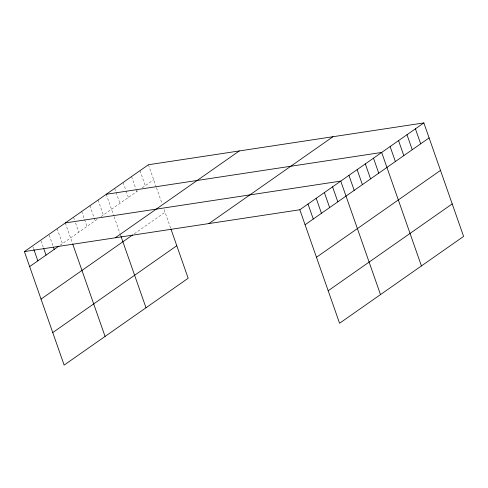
<?xml version="1.0" encoding="UTF-8"?>
<svg xmlns="http://www.w3.org/2000/svg" width="488" height="488" viewBox="0 0 488 488"><rect width="100%" height="100%" fill="white"/><g stroke="black" fill="none" stroke-linecap="round" stroke-linejoin="round"><path stroke-width="0.37" stroke-dasharray="2.44 1.83" d="M60.054 245.299L97.478 219.1M100.986 216.641L138.623 190.289M142.234 187.758L153.683 179.749M134.34 233.764L165.066 212.249M148.431 164.749L156.288 187.197M156.526 187.874L161.979 203.447M164.114 209.541L170.684 228.299M139.995 170.654L145.247 185.654M131.559 176.558L135.81 188.704M136.06 189.417L136.811 191.558M123.128 182.463L125.88 190.32M126.13 191.034L128.381 197.463M114.692 188.368L119.944 203.368M106.262 194.279L113.881 216.044M114.119 216.721L120.048 233.648M120.286 234.325L121 236.357M98.076 200.007L103.328 215.007M89.89 205.741L95.142 220.735M81.703 211.469L86.956 226.469M73.517 217.203L74.518 220.058M75.518 222.918L78.769 232.196M65.331 222.937L72.48 243.347M57.145 228.665L62.397 243.664M49.209 235.112L53.21 246.538M41.023 240.84L43.523 247.983M32.836 246.574L33.587 248.715"/><path stroke-width="0.73" d="M170.928 228.994L188.173 278.239L64.142 365.085L24.4 251.594L148.431 164.749L423.858 122.915L463.6 236.405L339.569 323.251L299.827 209.761L423.858 122.915M29.652 266.588L58.889 246.117M115.29 237.784L239.321 150.944M41.035 299.095L132.535 235.027M52.759 332.578L176.79 245.739M208.937 223.565L332.962 136.719M305.079 224.754L429.111 137.915M316.462 257.261L440.487 170.416M328.186 290.744L452.217 203.905M106.262 194.279L381.683 152.445L421.431 265.936M65.331 222.937L340.758 181.103L380.5 294.593M24.4 251.594L299.827 209.761M415.422 128.82L420.674 143.82M406.986 134.725L412.238 149.724M398.556 140.629L403.808 155.629M390.119 146.54L395.371 161.534M373.497 158.173L378.749 173.173M365.317 163.907L370.563 178.901M357.131 169.635L362.383 184.635M348.944 175.369L354.196 190.369M332.572 186.831L337.824 201.831M324.386 192.565L329.638 207.559M316.2 198.293L321.452 213.293M308.013 204.027L313.265 219.027M121 236.357L146.004 307.769M72.718 244.024L105.072 336.427M53.46 247.251L54.211 249.392M43.774 248.697L46.025 255.126M33.837 249.429L37.838 260.86"/></g></svg>
